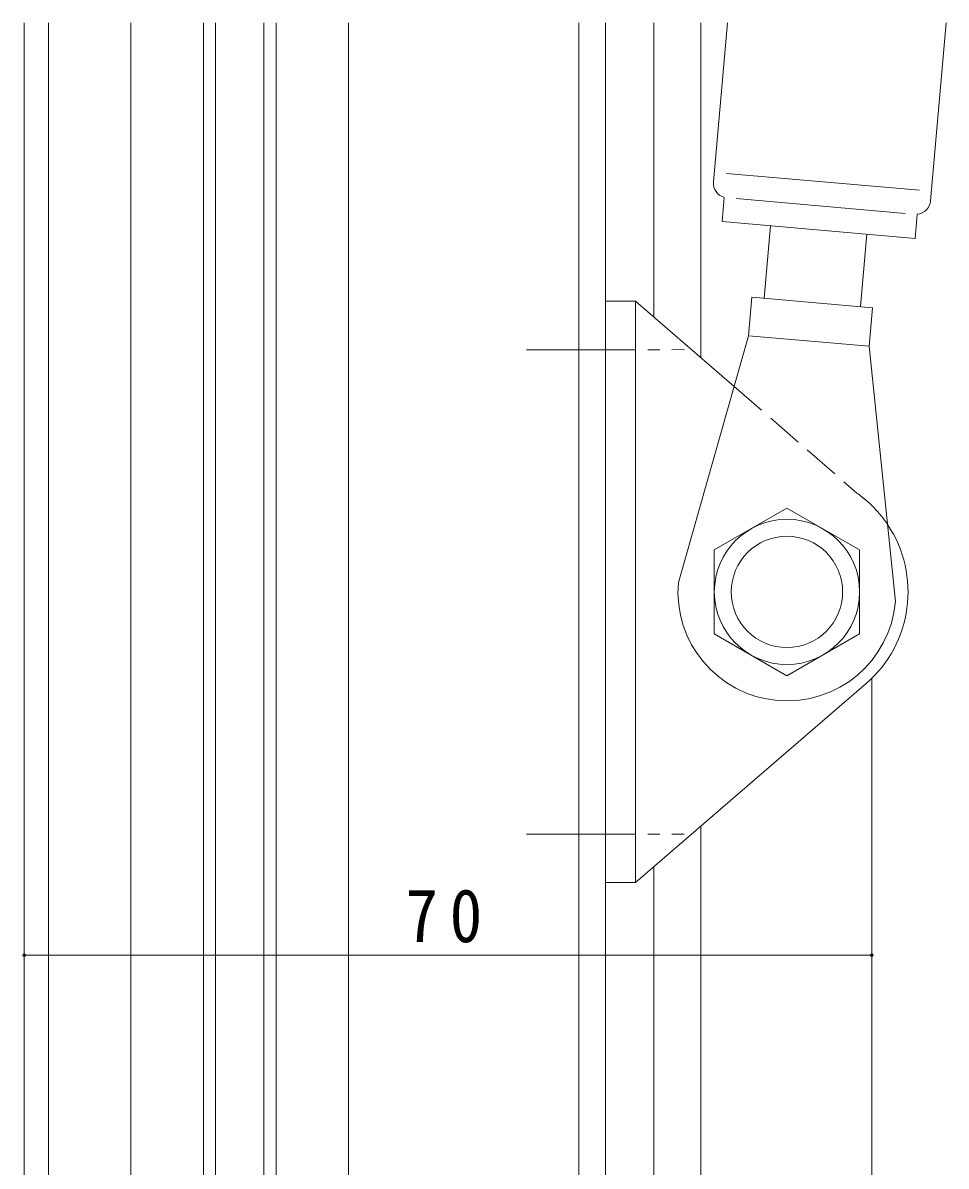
# Model space of a CAD drawing. Units: millimetres on the paper. Extents: x -420 to 373, y -297 to 267.
# Drawn here: x -337.8 to -261.6, y -108 to -13.6 of the extents above; entities that cross this region are included whole.
import ezdxf

# ---------------------------------------------------------------- set-up
doc = ezdxf.new("R2010")
doc.units = ezdxf.units.MM
doc.linetypes.add('CHAIN2', pattern=[12, 9, -1, 1, -1])
doc.linetypes.add('DASHED3', pattern=[4, 3, -1])
for name, color, linetype, lineweight in [('0-4_YKK_12', 2, 'Continuous', 9), ('0-5_YKK_13', 4, 'Continuous', 9), ('0-6_YKK_D', 6, 'Continuous', 9)]:
    doc.layers.add(name, color=color, linetype=linetype, lineweight=lineweight)
doc.styles.add('ＭＳ ゴシック', font='')
doc.styles.get('ＭＳ ゴシック').set_extended_font_data('MS Gothic')

msp = doc.modelspace()

# ---------------------------------------------------------------- linework, layer by layer
at = {"layer": '0-4_YKK_12'}
for p, q in [((-337.7, -13.6), (-337.7, -210.6)), ((-335.7, -13.6), (-335.7, -185.6)), ((-328.9, -110.6), (-328.9, -13.6)), ((-322.9, -120.6), (-322.9, -13.6)), ((-321.9, -13.6), (-321.9, -120.6)), ((-317.9, -120.6), (-317.9, -13.6)), ((-316.9, -13.6), (-316.9, -120.6)), ((-310.9, -110.6), (-310.9, -13.6)), ((-291.9, -110.9), (-291.9, -13.6)), ((-289.7, -120.6), (-289.7, -13.6)), ((-285.7, -13.6), (-285.7, -37.895)), ((-281.8, -13.6), (-281.8, -41.261)), ((-267.7, -67.742), (-267.7, -123.891)), ((-281.8, -79.939), (-281.8, -120.731)), ((-285.7, -83.305), (-285.7, -120.601))]:
    msp.add_line(p, q, dxfattribs=at)
at = {"layer": '0-5_YKK_13'}
for p, q in [((-279.622, -13.6), (-280.772, -26.742)), ((-262.841, -28.311), (-261.554, -13.6)), ((-263.767, -27.427), (-279.706, -26.032)), ((-280.055, -30.017), (-279.88, -28.025)), ((-264.938, -29.332), (-278.884, -28.112)), ((-276.593, -36.343), (-276.07, -30.366)), ((-268.623, -37.04), (-268.1, -31.063)), ((-287.2, -36.6), (-289.7, -36.6)), ((-289.7, -36.6), (-289.7, -84.6)), ((-287.2, -36.6), (-279.059, -43.627)), ((-287.2, -84.6), (-287.2, -36.6)), ((-277.589, -36.256), (-277.868, -39.443)), ((-267.627, -37.127), (-277.589, -36.256)), ((-267.627, -37.127), (-267.906, -40.315)), ((-277.868, -39.443), (-283.666, -59.816)), ((-280.7, -57.136), (-274.7, -53.672)), ((-268.7, -57.136), (-274.7, -53.672)), ((-280.7, -57.136), (-280.7, -64.064)), ((-268.7, -57.136), (-268.7, -64.064)), ((-274.7, -67.528), (-280.7, -64.064)), ((-274.7, -67.528), (-268.7, -64.064)), ((-287.2, -84.6), (-268.166, -68.17)), ((-289.7, -84.6), (-287.2, -84.6))]:
    msp.add_line(p, q, dxfattribs=at)
at = {"layer": '0-5_YKK_13', "linetype": 'CHAIN2'}
for p, q in [((-296.2, -40.604), (-283.2, -40.592)), ((-296.2, -80.6), (-283.2, -80.6))]:
    msp.add_line(p, q, dxfattribs=at)
at = {"layer": '0-5_YKK_13', "linetype": 'DASHED3'}
msp.add_line((-279.059, -43.627), (-268.92, -52.44), dxfattribs=at)
at = {"layer": '0-5_YKK_13'}
for points in [[(-263.941, -29.419), (-264.116, -31.411), (-280.055, -30.017)], [(-277.868, -39.443), (-267.906, -40.315), (-265.734, -61.384)]]:
    msp.add_lwpolyline(points, dxfattribs=at)
for radius in [6, 4.6]:
    msp.add_circle((-274.7, -60.6), radius, dxfattribs=at)
for centre, radius, start, end in [((-279.577, -26.847), 1.2, 174.99998, 255.40604), ((-264.036, -28.206), 1.2, 274.59323, 354.99998), ((-274.7, -60.6), 10, 48.95992, 54.68951), ((-274.7, -60.6), 10, 310.78755, 33.78073), ((-274.7, -60.6), 9, 174.99998, 354.99998)]:
    msp.add_arc(centre, radius, start, end, dxfattribs=at)
at = {"layer": '0-5_YKK_13', "linetype": 'DASHED3'}
msp.add_arc((-274.7, -60.6), 10, 33.78072, 54.68967, dxfattribs=at)
at = {"layer": '0-6_YKK_D'}
for p, q in [((-337.7, -107.6), (-337.7, -89.6)), ((-267.7, -107.6), (-267.7, -89.6)), ((-337.7, -90.6), (-267.7, -90.6))]:
    msp.add_line(p, q, dxfattribs=at)
for centre, start, end in [((-337.7, -90.6), 0, 180), ((-337.7, -90.6), 180, 0), ((-267.7, -90.6), 0, 180), ((-267.7, -90.6), 180, 0)]:
    msp.add_arc(centre, 0.106, start, end, dxfattribs=at)

# ---------------------------------------------------------------- texts
at = {"layer": '0-6_YKK_D', "color": 3, "insert": (-306.22, -89.6), "char_height": 4.399, "attachment_point": 7, "style": 'ＭＳ ゴシック'}
msp.add_mtext('\\T1.36;\\W0.9;70', dxfattribs=at)

doc.saveas('drawing.dxf')
